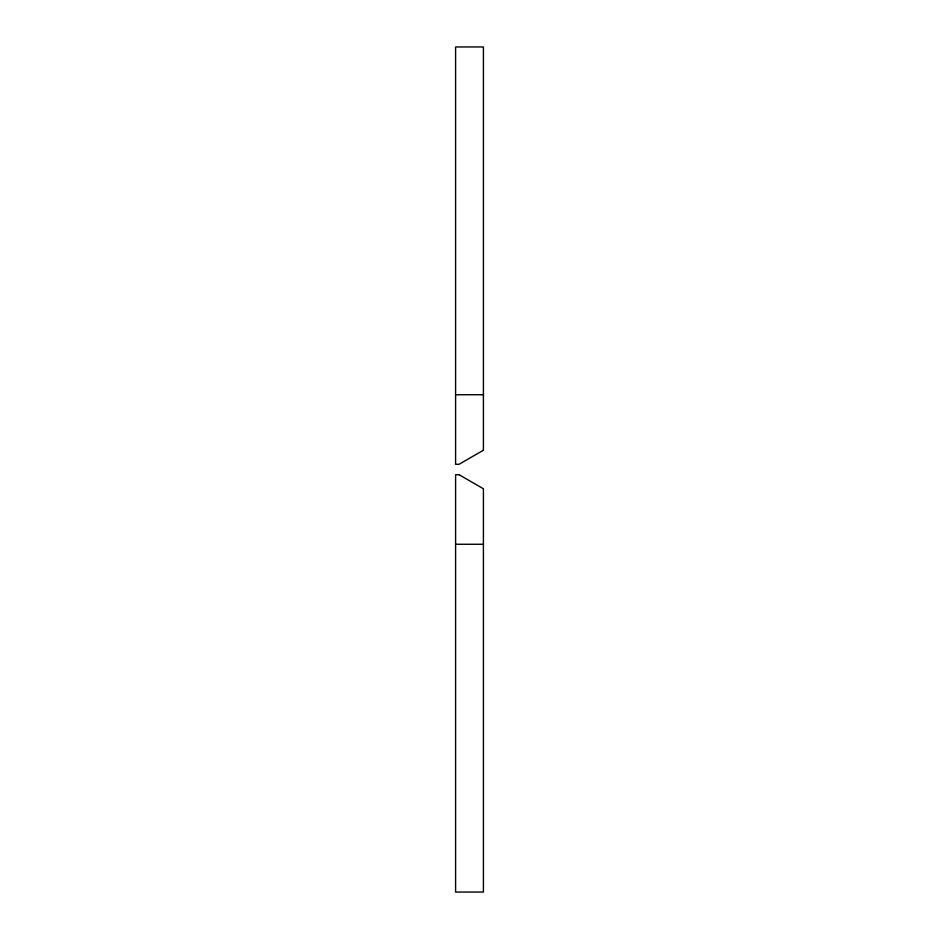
<?xml version="1.0" encoding="UTF-8"?>
<svg xmlns="http://www.w3.org/2000/svg" width="939" height="939" viewBox="0 0 939 939"><rect width="100%" height="100%" fill="white"/><g stroke="black" fill="none" stroke-linecap="round" stroke-linejoin="round"><path stroke-width="1.41" d="M455.591 394.732L483.409 394.732M455.591 544.268L483.409 544.268M483.409 450.227L459.065 464.289L455.591 464.289L455.591 46.95L483.409 46.95L483.409 450.227M459.065 474.711L455.591 474.711L455.591 892.05L483.409 892.05L483.409 488.773L459.065 474.711"/></g></svg>
